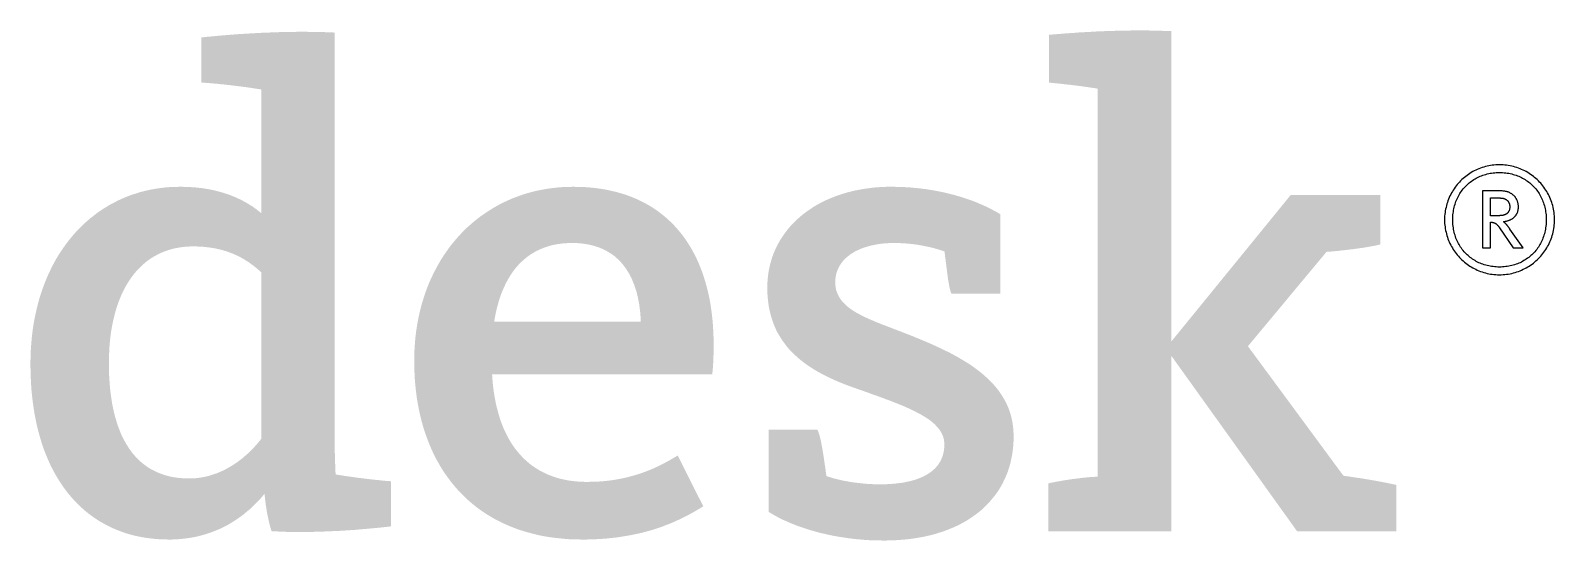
# Model space of a CAD drawing. Header units: metres. Extents: x 30.5 to 59.6, y 76.5 to 81.4.
# Drawn here: x 44.93 to 59.6, y 76.52 to 81.43 of the extents above; entities that cross this region are included whole.
import ezdxf

# ---------------------------------------------------------------- set-up
doc = ezdxf.new("R2010")
doc.units = ezdxf.units.M
doc.header["$LTSCALE"] = 10
doc.header["$MEASUREMENT"] = 0
doc.layers.get('0').update_dxf_attribs({"linetype": 'CONTINUOUS'})
doc.layers.add('C00-00-00-BLACK', color=7, linetype='CONTINUOUS')

# ---------------------------------------------------------------- blocks, each defined once
blk = doc.blocks.new('ADSKLogo')
at = {"linetype": 'Continuous'}
h = blk.add_hatch(color=256, dxfattribs=at)
h.dxf.hatch_style = 1
h.paths.add_polyline_path([(23.872, 0.915), (23.871, 0.948), (23.87, 0.979), (23.866, 1.011), (23.862, 1.041), (23.856, 1.071), (23.85, 1.1), (23.842, 1.129), (23.833, 1.157), (23.823, 1.184), (23.812, 1.21), (23.8, 1.236), (23.787, 1.262), (23.772, 1.287), (23.757, 1.311), (23.741, 1.335), (23.725, 1.358), (23.707, 1.381), (23.688, 1.403), (23.669, 1.424), (23.649, 1.445), (23.628, 1.466), (23.606, 1.486), (23.584, 1.506), (23.561, 1.525), (23.537, 1.544), (23.512, 1.563), (23.488, 1.581), (23.462, 1.599), (23.436, 1.616), (23.409, 1.633), (23.382, 1.649), (23.354, 1.666), (23.326, 1.682), (23.298, 1.697), (23.269, 1.713), (23.24, 1.728), (23.21, 1.742), (23.18, 1.757), (23.15, 1.771), (23.12, 1.785), (23.089, 1.799), (23.058, 1.813), (23.027, 1.826), (22.996, 1.839), (22.965, 1.852), (22.933, 1.865), (22.902, 1.878), (22.87, 1.891), (22.838, 1.903), (22.807, 1.915), (22.785, 1.924), (22.764, 1.932), (22.742, 1.94), (22.721, 1.948), (22.7, 1.956), (22.68, 1.964), (22.659, 1.972), (22.639, 1.98), (22.619, 1.987), (22.599, 1.995), (22.58, 2.003), (22.561, 2.01), (22.542, 2.018), (22.524, 2.026), (22.506, 2.033), (22.488, 2.041), (22.47, 2.049), (22.453, 2.057), (22.437, 2.065), (22.42, 2.073), (22.404, 2.081), (22.389, 2.089), (22.374, 2.097), (22.359, 2.105), (22.345, 2.114), (22.331, 2.122), (22.317, 2.131), (22.304, 2.14), (22.292, 2.149), (22.28, 2.159), (22.268, 2.168), (22.257, 2.178), (22.247, 2.188), (22.237, 2.198), (22.227, 2.208), (22.218, 2.219), (22.21, 2.23), (22.202, 2.241), (22.195, 2.252), (22.188, 2.264), (22.182, 2.276), (22.176, 2.288), (22.171, 2.301), (22.167, 2.314), (22.163, 2.327), (22.16, 2.341), (22.158, 2.355), (22.156, 2.369), (22.155, 2.384), (22.155, 2.399), (22.155, 2.413), (22.156, 2.427), (22.158, 2.441), (22.16, 2.455), (22.162, 2.468), (22.165, 2.481), (22.169, 2.494), (22.173, 2.506), (22.178, 2.518), (22.183, 2.53), (22.189, 2.542), (22.195, 2.554), (22.202, 2.565), (22.209, 2.576), (22.216, 2.586), (22.225, 2.597), (22.233, 2.607), (22.242, 2.617), (22.252, 2.626), (22.262, 2.636), (22.272, 2.645), (22.283, 2.653), (22.294, 2.662), (22.305, 2.67), (22.317, 2.678), (22.33, 2.685), (22.342, 2.693), (22.355, 2.7), (22.369, 2.706), (22.383, 2.713), (22.397, 2.719), (22.411, 2.725), (22.426, 2.73), (22.441, 2.736), (22.457, 2.74), (22.473, 2.745), (22.489, 2.749), (22.505, 2.753), (22.522, 2.757), (22.539, 2.76), (22.556, 2.763), (22.573, 2.766), (22.591, 2.769), (22.609, 2.771), (22.627, 2.773), (22.646, 2.774), (22.664, 2.775), (22.683, 2.776), (22.702, 2.777), (22.721, 2.777), (22.732, 2.777), (22.743, 2.777), (22.753, 2.776), (22.764, 2.776), (22.775, 2.776), (22.785, 2.775), (22.796, 2.775), (22.806, 2.774), (22.817, 2.773), (22.828, 2.773), (22.838, 2.772), (22.849, 2.771), (22.859, 2.77), (22.869, 2.769), (22.88, 2.768), (22.89, 2.767), (22.901, 2.766), (22.911, 2.764), (22.921, 2.763), (22.931, 2.762), (22.941, 2.76), (22.952, 2.759), (22.962, 2.757), (22.972, 2.755), (22.982, 2.754), (22.991, 2.752), (23.001, 2.75), (23.011, 2.748), (23.021, 2.746), (23.03, 2.744), (23.04, 2.742), (23.049, 2.74), (23.059, 2.738), (23.068, 2.736), (23.078, 2.734), (23.087, 2.731), (23.096, 2.729), (23.105, 2.727), (23.114, 2.724), (23.123, 2.722), (23.132, 2.719), (23.14, 2.717), (23.149, 2.714), (23.157, 2.712), (23.166, 2.709), (23.174, 2.706), (23.182, 2.704), (23.191, 2.701), (23.199, 2.698), (23.206, 2.695), (23.208, 2.687), (23.209, 2.679), (23.21, 2.67), (23.211, 2.661), (23.212, 2.652), (23.213, 2.643), (23.215, 2.634), (23.216, 2.625), (23.217, 2.616), (23.218, 2.607), (23.219, 2.597), (23.22, 2.588), (23.221, 2.578), (23.223, 2.568), (23.224, 2.559), (23.225, 2.549), (23.226, 2.54), (23.227, 2.53), (23.229, 2.52), (23.23, 2.511), (23.231, 2.501), (23.232, 2.492), (23.233, 2.482), (23.235, 2.473), (23.236, 2.464), (23.237, 2.455), (23.238, 2.446), (23.24, 2.437), (23.241, 2.428), (23.242, 2.419), (23.244, 2.411), (23.245, 2.402), (23.246, 2.394), (23.248, 2.386), (23.249, 2.378), (23.251, 2.37), (23.252, 2.363), (23.254, 2.356), (23.255, 2.349), (23.256, 2.342), (23.258, 2.336), (23.26, 2.329), (23.261, 2.323), (23.263, 2.318), (23.264, 2.312), (23.266, 2.307), (23.268, 2.302), (23.269, 2.298), (23.271, 2.294), (23.273, 2.29), (23.743, 2.29), (23.743, 3.055), (23.734, 3.06), (23.726, 3.065), (23.717, 3.07), (23.707, 3.076), (23.697, 3.081), (23.686, 3.087), (23.675, 3.093), (23.663, 3.1), (23.65, 3.106), (23.637, 3.113), (23.624, 3.119), (23.61, 3.126), (23.595, 3.133), (23.58, 3.14), (23.564, 3.147), (23.548, 3.153), (23.531, 3.161), (23.514, 3.168), (23.496, 3.175), (23.478, 3.182), (23.459, 3.189), (23.439, 3.196), (23.419, 3.202), (23.399, 3.209), (23.378, 3.216), (23.357, 3.223), (23.335, 3.229), (23.312, 3.236), (23.289, 3.242), (23.266, 3.248), (23.242, 3.254), (23.217, 3.26), (23.192, 3.266), (23.166, 3.271), (23.14, 3.276), (23.114, 3.281), (23.087, 3.286), (23.059, 3.29), (23.031, 3.295), (23.003, 3.298), (22.974, 3.302), (22.944, 3.305), (22.914, 3.308), (22.884, 3.311), (22.853, 3.313), (22.822, 3.315), (22.79, 3.316), (22.757, 3.317), (22.724, 3.318), (22.691, 3.318), (22.65, 3.318), (22.609, 3.316), (22.569, 3.314), (22.529, 3.311), (22.49, 3.306), (22.452, 3.301), (22.414, 3.295), (22.376, 3.288), (22.339, 3.281), (22.303, 3.272), (22.267, 3.263), (22.232, 3.252), (22.197, 3.241), (22.163, 3.229), (22.13, 3.216), (22.098, 3.203), (22.066, 3.189), (22.034, 3.173), (22.004, 3.158), (21.974, 3.141), (21.945, 3.124), (21.917, 3.105), (21.89, 3.087), (21.863, 3.067), (21.837, 3.047), (21.812, 3.026), (21.788, 3.004), (21.765, 2.982), (21.743, 2.959), (21.721, 2.936), (21.701, 2.912), (21.681, 2.887), (21.662, 2.861), (21.644, 2.835), (21.627, 2.809), (21.612, 2.782), (21.597, 2.754), (21.583, 2.726), (21.57, 2.697), (21.558, 2.667), (21.547, 2.637), (21.538, 2.607), (21.529, 2.576), (21.522, 2.545), (21.515, 2.513), (21.51, 2.481), (21.506, 2.448), (21.503, 2.414), (21.501, 2.381), (21.5, 2.347), (21.501, 2.316), (21.502, 2.286), (21.504, 2.257), (21.507, 2.228), (21.51, 2.199), (21.514, 2.172), (21.519, 2.144), (21.525, 2.118), (21.531, 2.092), (21.538, 2.066), (21.546, 2.041), (21.554, 2.017), (21.563, 1.993), (21.573, 1.969), (21.583, 1.946), (21.594, 1.923), (21.606, 1.901), (21.619, 1.88), (21.632, 1.859), (21.645, 1.838), (21.66, 1.818), (21.675, 1.798), (21.69, 1.778), (21.706, 1.759), (21.723, 1.741), (21.74, 1.723), (21.758, 1.705), (21.777, 1.688), (21.796, 1.671), (21.815, 1.654), (21.836, 1.638), (21.856, 1.622), (21.877, 1.607), (21.899, 1.591), (21.922, 1.577), (21.944, 1.562), (21.968, 1.548), (21.991, 1.534), (22.016, 1.521), (22.041, 1.508), (22.066, 1.495), (22.092, 1.482), (22.118, 1.47), (22.144, 1.458), (22.172, 1.446), (22.199, 1.434), (22.227, 1.423), (22.255, 1.412), (22.284, 1.401), (22.314, 1.39), (22.343, 1.38), (22.373, 1.369), (22.402, 1.359), (22.431, 1.349), (22.46, 1.339), (22.488, 1.328), (22.516, 1.318), (22.544, 1.309), (22.571, 1.299), (22.598, 1.289), (22.624, 1.279), (22.65, 1.269), (22.676, 1.26), (22.701, 1.25), (22.726, 1.24), (22.75, 1.231), (22.774, 1.221), (22.798, 1.211), (22.821, 1.202), (22.843, 1.192), (22.865, 1.182), (22.886, 1.172), (22.907, 1.162), (22.927, 1.152), (22.946, 1.142), (22.965, 1.132), (22.984, 1.122), (23.001, 1.111), (23.018, 1.101), (23.035, 1.09), (23.051, 1.08), (23.066, 1.069), (23.08, 1.058), (23.094, 1.046), (23.107, 1.035), (23.119, 1.023), (23.13, 1.011), (23.141, 0.999), (23.151, 0.987), (23.16, 0.975), (23.169, 0.962), (23.176, 0.949), (23.183, 0.936), (23.189, 0.923), (23.194, 0.909), (23.198, 0.895), (23.201, 0.881), (23.203, 0.866), (23.205, 0.852), (23.205, 0.836), (23.205, 0.822), (23.204, 0.808), (23.203, 0.794), (23.201, 0.78), (23.199, 0.766), (23.196, 0.753), (23.193, 0.74), (23.189, 0.727), (23.185, 0.715), (23.18, 0.703), (23.175, 0.691), (23.169, 0.679), (23.163, 0.668), (23.156, 0.657), (23.149, 0.646), (23.141, 0.635), (23.133, 0.625), (23.124, 0.615), (23.115, 0.605), (23.105, 0.596), (23.095, 0.586), (23.084, 0.578), (23.073, 0.569), (23.061, 0.561), (23.049, 0.553), (23.036, 0.545), (23.023, 0.538), (23.009, 0.53), (22.995, 0.524), (22.98, 0.517), (22.965, 0.511), (22.949, 0.505), (22.933, 0.499), (22.916, 0.494), (22.899, 0.489), (22.881, 0.484), (22.863, 0.48), (22.844, 0.476), (22.825, 0.472), (22.805, 0.468), (22.785, 0.465), (22.764, 0.463), (22.743, 0.46), (22.721, 0.458), (22.699, 0.456), (22.676, 0.455), (22.653, 0.453), (22.63, 0.453), (22.605, 0.452), (22.581, 0.452), (22.571, 0.452), (22.56, 0.452), (22.55, 0.452), (22.539, 0.453), (22.529, 0.453), (22.518, 0.453), (22.507, 0.454), (22.496, 0.454), (22.485, 0.455), (22.474, 0.456), (22.464, 0.456), (22.453, 0.457), (22.442, 0.458), (22.431, 0.459), (22.42, 0.46), (22.409, 0.461), (22.397, 0.462), (22.386, 0.464), (22.375, 0.465), (22.364, 0.466), (22.353, 0.468), (22.342, 0.469), (22.331, 0.471), (22.321, 0.472), (22.31, 0.474), (22.299, 0.475), (22.288, 0.477), (22.277, 0.479), (22.267, 0.481), (22.256, 0.483), (22.246, 0.485), (22.235, 0.487), (22.225, 0.489), (22.215, 0.491), (22.205, 0.493), (22.195, 0.496), (22.185, 0.498), (22.175, 0.5), (22.166, 0.503), (22.156, 0.505), (22.147, 0.507), (22.138, 0.51), (22.128, 0.513), (22.12, 0.515), (22.111, 0.518), (22.102, 0.521), (22.094, 0.523), (22.086, 0.526), (22.077, 0.529), (22.07, 0.532), (22.068, 0.541), (22.067, 0.551), (22.066, 0.56), (22.064, 0.57), (22.063, 0.58), (22.062, 0.59), (22.06, 0.6), (22.059, 0.61), (22.057, 0.621), (22.056, 0.631), (22.054, 0.642), (22.053, 0.652), (22.051, 0.663), (22.05, 0.673), (22.048, 0.684), (22.047, 0.695), (22.045, 0.705), (22.043, 0.716), (22.042, 0.727), (22.04, 0.737), (22.038, 0.748), (22.037, 0.758), (22.035, 0.769), (22.033, 0.779), (22.031, 0.789), (22.03, 0.799), (22.028, 0.809), (22.026, 0.819), (22.024, 0.829), (22.022, 0.838), (22.02, 0.848), (22.019, 0.857), (22.017, 0.866), (22.015, 0.875), (22.013, 0.883), (22.011, 0.892), (22.009, 0.9), (22.007, 0.908), (22.005, 0.915), (22.003, 0.923), (22.001, 0.93), (21.999, 0.937), (21.997, 0.943), (21.995, 0.949), (21.993, 0.955), (21.991, 0.96), (21.989, 0.965), (21.987, 0.97), (21.985, 0.974), (21.983, 0.978), (21.514, 0.978), (21.514, 0.186), (21.527, 0.178), (21.54, 0.17), (21.554, 0.162), (21.568, 0.154), (21.582, 0.146), (21.597, 0.138), (21.612, 0.13), (21.628, 0.122), (21.644, 0.114), (21.661, 0.106), (21.678, 0.099), (21.695, 0.091), (21.713, 0.083), (21.731, 0.076), (21.75, 0.068), (21.769, 0.061), (21.788, 0.053), (21.808, 0.046), (21.828, 0.039), (21.849, 0.032), (21.87, 0.025), (21.891, 0.018), (21.913, 0.011), (21.935, 0.005), (21.957, -0.001), (21.98, -0.008), (22.003, -0.014), (22.027, -0.02), (22.051, -0.025), (22.075, -0.031), (22.099, -0.036), (22.124, -0.041), (22.149, -0.046), (22.175, -0.051), (22.201, -0.055), (22.227, -0.059), (22.253, -0.063), (22.28, -0.067), (22.307, -0.07), (22.334, -0.074), (22.362, -0.077), (22.39, -0.079), (22.418, -0.082), (22.447, -0.084), (22.476, -0.086), (22.505, -0.087), (22.534, -0.088), (22.564, -0.089), (22.593, -0.089), (22.624, -0.09), (22.669, -0.089), (22.714, -0.088), (22.758, -0.085), (22.801, -0.082), (22.844, -0.078), (22.886, -0.073), (22.927, -0.067), (22.968, -0.06), (23.008, -0.053), (23.047, -0.044), (23.085, -0.035), (23.122, -0.025), (23.159, -0.013), (23.195, -0.002), (23.23, 0.011), (23.264, 0.025), (23.298, 0.039), (23.33, 0.054), (23.362, 0.07), (23.393, 0.087), (23.423, 0.104), (23.452, 0.123), (23.48, 0.142), (23.508, 0.162), (23.534, 0.182), (23.56, 0.203), (23.584, 0.225), (23.608, 0.248), (23.631, 0.272), (23.652, 0.296), (23.673, 0.321), (23.693, 0.346), (23.712, 0.372), (23.73, 0.399), (23.747, 0.427), (23.763, 0.455), (23.777, 0.484), (23.791, 0.514), (23.804, 0.544), (23.816, 0.574), (23.826, 0.606), (23.836, 0.638), (23.844, 0.67), (23.851, 0.704), (23.858, 0.737), (23.863, 0.772), (23.867, 0.807), (23.87, 0.842), (23.872, 0.878)])
h.paths.add_polyline_path([(17.879, 0.481), (17.869, 0.482), (17.858, 0.483), (17.848, 0.483), (17.837, 0.484), (17.827, 0.485), (17.816, 0.486), (17.805, 0.487), (17.794, 0.488), (17.783, 0.489), (17.772, 0.491), (17.761, 0.492), (17.75, 0.493), (17.739, 0.494), (17.728, 0.495), (17.717, 0.496), (17.706, 0.497), (17.695, 0.499), (17.683, 0.5), (17.672, 0.501), (17.661, 0.503), (17.65, 0.504), (17.639, 0.505), (17.627, 0.507), (17.616, 0.508), (17.605, 0.509), (17.594, 0.511), (17.583, 0.512), (17.572, 0.513), (17.56, 0.515), (17.549, 0.516), (17.538, 0.518), (17.527, 0.519), (17.517, 0.521), (17.506, 0.522), (17.495, 0.524), (17.484, 0.525), (17.474, 0.527), (17.463, 0.528), (17.453, 0.53), (17.442, 0.531), (17.432, 0.533), (17.422, 0.534), (17.412, 0.536), (17.402, 0.538), (17.392, 0.539), (17.382, 0.541), (17.372, 0.542), (17.363, 0.544), (17.354, 0.545), (17.344, 0.547), (17.344, 0.552), (17.344, 0.557), (17.344, 0.562), (17.343, 0.567), (17.343, 0.572), (17.343, 0.577), (17.343, 0.581), (17.342, 0.586), (17.342, 0.591), (17.342, 0.596), (17.342, 0.601), (17.341, 0.607), (17.341, 0.612), (17.341, 0.617), (17.341, 0.622), (17.34, 0.627), (17.34, 0.632), (17.34, 0.637), (17.34, 0.642), (17.34, 0.647), (17.339, 0.652), (17.339, 0.658), (17.339, 0.663), (17.339, 0.668), (17.339, 0.673), (17.338, 0.678), (17.338, 0.684), (17.338, 0.689), (17.338, 0.694), (17.338, 0.7), (17.338, 0.705), (17.337, 0.71), (17.337, 0.716), (17.337, 0.721), (17.337, 0.726), (17.337, 0.732), (17.337, 0.737), (17.337, 0.743), (17.337, 0.748), (17.336, 0.753), (17.336, 0.759), (17.336, 0.764), (17.336, 0.77), (17.336, 0.775), (17.336, 0.781), (17.336, 0.786), (17.336, 0.792), (17.336, 0.798), (17.336, 0.803), (17.336, 0.809), (17.336, 4.804), (17.31, 4.805), (17.285, 4.806), (17.259, 4.807), (17.233, 4.808), (17.206, 4.809), (17.18, 4.809), (17.154, 4.81), (17.127, 4.81), (17.101, 4.81), (17.074, 4.811), (17.048, 4.811), (17.021, 4.811), (16.995, 4.811), (16.968, 4.811), (16.941, 4.81), (16.914, 4.81), (16.888, 4.81), (16.861, 4.809), (16.834, 4.808), (16.807, 4.808), (16.781, 4.807), (16.754, 4.806), (16.727, 4.805), (16.701, 4.804), (16.674, 4.803), (16.648, 4.802), (16.621, 4.801), (16.595, 4.799), (16.569, 4.798), (16.543, 4.797), (16.517, 4.795), (16.491, 4.794), (16.465, 4.792), (16.439, 4.79), (16.414, 4.789), (16.388, 4.787), (16.363, 4.785), (16.338, 4.783), (16.313, 4.781), (16.288, 4.779), (16.264, 4.777), (16.239, 4.775), (16.215, 4.773), (16.191, 4.771), (16.167, 4.768), (16.144, 4.766), (16.12, 4.764), (16.097, 4.762), (16.074, 4.759), (16.052, 4.757), (16.052, 4.323), (16.063, 4.322), (16.075, 4.321), (16.087, 4.32), (16.099, 4.319), (16.111, 4.318), (16.123, 4.317), (16.135, 4.316), (16.147, 4.315), (16.159, 4.314), (16.171, 4.313), (16.183, 4.312), (16.195, 4.311), (16.207, 4.31), (16.219, 4.309), (16.231, 4.307), (16.243, 4.306), (16.256, 4.305), (16.268, 4.304), (16.28, 4.302), (16.292, 4.301), (16.304, 4.3), (16.316, 4.298), (16.328, 4.297), (16.34, 4.296), (16.352, 4.294), (16.364, 4.293), (16.376, 4.291), (16.388, 4.29), (16.4, 4.288), (16.411, 4.287), (16.423, 4.286), (16.435, 4.284), (16.446, 4.282), (16.458, 4.281), (16.469, 4.279), (16.48, 4.278), (16.491, 4.276), (16.503, 4.275), (16.514, 4.273), (16.525, 4.272), (16.535, 4.27), (16.546, 4.268), (16.557, 4.267), (16.567, 4.265), (16.578, 4.264), (16.588, 4.262), (16.598, 4.26), (16.608, 4.259), (16.618, 4.257), (16.628, 4.255), (16.628, 3.065), (16.62, 3.071), (16.613, 3.077), (16.605, 3.083), (16.596, 3.09), (16.588, 3.096), (16.579, 3.103), (16.57, 3.109), (16.561, 3.116), (16.551, 3.123), (16.541, 3.13), (16.53, 3.136), (16.52, 3.143), (16.509, 3.15), (16.498, 3.157), (16.486, 3.164), (16.474, 3.171), (16.462, 3.177), (16.449, 3.184), (16.436, 3.191), (16.423, 3.197), (16.409, 3.204), (16.395, 3.21), (16.381, 3.217), (16.366, 3.223), (16.351, 3.229), (16.336, 3.235), (16.32, 3.241), (16.304, 3.247), (16.287, 3.252), (16.27, 3.258), (16.253, 3.263), (16.235, 3.268), (16.217, 3.273), (16.198, 3.278), (16.18, 3.282), (16.16, 3.287), (16.14, 3.291), (16.12, 3.295), (16.1, 3.298), (16.079, 3.302), (16.057, 3.305), (16.036, 3.307), (16.013, 3.31), (15.991, 3.312), (15.967, 3.314), (15.944, 3.315), (15.92, 3.317), (15.895, 3.317), (15.87, 3.318), (15.845, 3.318), (15.796, 3.317), (15.747, 3.315), (15.699, 3.311), (15.651, 3.305), (15.604, 3.298), (15.558, 3.29), (15.512, 3.279), (15.467, 3.268), (15.423, 3.254), (15.379, 3.24), (15.336, 3.224), (15.293, 3.206), (15.252, 3.187), (15.211, 3.166), (15.171, 3.145), (15.132, 3.121), (15.093, 3.097), (15.055, 3.071), (15.019, 3.043), (14.983, 3.015), (14.948, 2.985), (14.913, 2.953), (14.88, 2.921), (14.848, 2.887), (14.817, 2.852), (14.786, 2.815), (14.757, 2.778), (14.729, 2.739), (14.702, 2.699), (14.675, 2.658), (14.65, 2.616), (14.626, 2.572), (14.604, 2.528), (14.582, 2.482), (14.561, 2.435), (14.542, 2.387), (14.524, 2.339), (14.507, 2.289), (14.491, 2.238), (14.477, 2.185), (14.464, 2.132), (14.452, 2.078), (14.441, 2.023), (14.432, 1.967), (14.424, 1.91), (14.418, 1.853), (14.413, 1.794), (14.409, 1.734), (14.407, 1.674), (14.406, 1.612), (14.407, 1.548), (14.409, 1.484), (14.412, 1.422), (14.416, 1.361), (14.422, 1.301), (14.429, 1.243), (14.437, 1.185), (14.446, 1.129), (14.457, 1.074), (14.468, 1.02), (14.481, 0.967), (14.495, 0.916), (14.51, 0.865), (14.526, 0.816), (14.543, 0.768), (14.562, 0.722), (14.581, 0.677), (14.601, 0.632), (14.623, 0.59), (14.646, 0.548), (14.669, 0.508), (14.694, 0.469), (14.719, 0.431), (14.746, 0.395), (14.773, 0.359), (14.802, 0.326), (14.831, 0.293), (14.861, 0.262), (14.893, 0.232), (14.925, 0.203), (14.958, 0.176), (14.992, 0.15), (15.027, 0.126), (15.062, 0.102), (15.099, 0.081), (15.136, 0.06), (15.174, 0.041), (15.213, 0.023), (15.253, 0.007), (15.293, -0.008), (15.334, -0.022), (15.376, -0.034), (15.419, -0.045), (15.463, -0.054), (15.507, -0.062), (15.552, -0.068), (15.597, -0.073), (15.643, -0.077), (15.69, -0.079), (15.738, -0.08), (15.763, -0.08), (15.789, -0.079), (15.814, -0.078), (15.839, -0.076), (15.864, -0.074), (15.888, -0.071), (15.912, -0.068), (15.936, -0.065), (15.959, -0.061), (15.982, -0.057), (16.005, -0.052), (16.027, -0.047), (16.049, -0.041), (16.071, -0.035), (16.092, -0.029), (16.113, -0.022), (16.134, -0.015), (16.155, -0.008), (16.175, 0), (16.195, 0.008), (16.214, 0.016), (16.234, 0.025), (16.253, 0.034), (16.271, 0.043), (16.29, 0.053), (16.308, 0.062), (16.326, 0.073), (16.343, 0.083), (16.36, 0.094), (16.377, 0.105), (16.394, 0.116), (16.41, 0.127), (16.427, 0.139), (16.442, 0.15), (16.458, 0.162), (16.473, 0.175), (16.488, 0.187), (16.503, 0.2), (16.518, 0.212), (16.532, 0.225), (16.546, 0.238), (16.56, 0.251), (16.573, 0.265), (16.587, 0.278), (16.6, 0.292), (16.612, 0.305), (16.625, 0.319), (16.637, 0.333), (16.649, 0.347), (16.661, 0.361), (16.661, 0.354), (16.662, 0.347), (16.662, 0.34), (16.663, 0.333), (16.664, 0.325), (16.664, 0.318), (16.665, 0.31), (16.666, 0.303), (16.667, 0.295), (16.668, 0.287), (16.669, 0.279), (16.67, 0.271), (16.671, 0.263), (16.672, 0.255), (16.673, 0.247), (16.674, 0.239), (16.676, 0.231), (16.677, 0.222), (16.678, 0.214), (16.68, 0.206), (16.681, 0.198), (16.682, 0.19), (16.684, 0.182), (16.685, 0.174), (16.687, 0.165), (16.688, 0.157), (16.69, 0.149), (16.691, 0.142), (16.693, 0.134), (16.695, 0.126), (16.696, 0.118), (16.698, 0.111), (16.7, 0.103), (16.701, 0.096), (16.703, 0.089), (16.705, 0.082), (16.706, 0.075), (16.708, 0.068), (16.71, 0.061), (16.711, 0.055), (16.713, 0.048), (16.715, 0.042), (16.717, 0.036), (16.718, 0.03), (16.72, 0.025), (16.722, 0.019), (16.723, 0.014), (16.725, 0.009), (16.727, 0.004), (16.728, 0), (16.752, -0.001), (16.776, -0.002), (16.799, -0.003), (16.823, -0.004), (16.847, -0.005), (16.871, -0.006), (16.894, -0.006), (16.918, -0.006), (16.942, -0.007), (16.966, -0.007), (16.99, -0.007), (17.013, -0.007), (17.037, -0.007), (17.061, -0.007), (17.085, -0.007), (17.109, -0.006), (17.132, -0.006), (17.156, -0.005), (17.18, -0.005), (17.203, -0.004), (17.227, -0.003), (17.25, -0.002), (17.274, -0.001), (17.297, 0), (17.321, 0.001), (17.344, 0.002), (17.367, 0.003), (17.391, 0.004), (17.414, 0.006), (17.437, 0.007), (17.46, 0.009), (17.483, 0.01), (17.506, 0.012), (17.528, 0.013), (17.551, 0.015), (17.574, 0.017), (17.596, 0.019), (17.619, 0.021), (17.641, 0.023), (17.663, 0.025), (17.685, 0.027), (17.707, 0.029), (17.729, 0.031), (17.751, 0.033), (17.773, 0.035), (17.794, 0.037), (17.816, 0.04), (17.837, 0.042), (17.858, 0.044), (17.879, 0.047)])
h.paths.add_polyline_path([(16.628, 2.496), (16.628, 0.89), (16.623, 0.883), (16.617, 0.876), (16.612, 0.869), (16.605, 0.861), (16.599, 0.853), (16.592, 0.845), (16.584, 0.836), (16.577, 0.828), (16.568, 0.818), (16.56, 0.809), (16.551, 0.8), (16.542, 0.79), (16.532, 0.78), (16.522, 0.77), (16.512, 0.76), (16.501, 0.75), (16.49, 0.74), (16.478, 0.73), (16.466, 0.72), (16.454, 0.709), (16.442, 0.699), (16.429, 0.689), (16.415, 0.679), (16.402, 0.669), (16.388, 0.659), (16.373, 0.649), (16.359, 0.64), (16.344, 0.63), (16.328, 0.621), (16.313, 0.612), (16.297, 0.603), (16.28, 0.594), (16.264, 0.586), (16.247, 0.578), (16.229, 0.571), (16.212, 0.563), (16.194, 0.556), (16.175, 0.55), (16.157, 0.544), (16.138, 0.538), (16.119, 0.532), (16.099, 0.528), (16.079, 0.523), (16.059, 0.519), (16.039, 0.516), (16.018, 0.513), (15.997, 0.511), (15.975, 0.51), (15.954, 0.509), (15.932, 0.508), (15.9, 0.509), (15.869, 0.511), (15.839, 0.513), (15.809, 0.517), (15.78, 0.521), (15.752, 0.527), (15.724, 0.534), (15.697, 0.541), (15.671, 0.55), (15.646, 0.56), (15.621, 0.57), (15.597, 0.582), (15.574, 0.594), (15.551, 0.607), (15.529, 0.622), (15.508, 0.637), (15.487, 0.653), (15.467, 0.67), (15.448, 0.688), (15.429, 0.706), (15.411, 0.726), (15.394, 0.746), (15.377, 0.768), (15.361, 0.79), (15.346, 0.813), (15.331, 0.836), (15.317, 0.861), (15.303, 0.886), (15.29, 0.912), (15.278, 0.939), (15.267, 0.966), (15.256, 0.995), (15.245, 1.024), (15.236, 1.053), (15.227, 1.084), (15.218, 1.115), (15.21, 1.147), (15.203, 1.179), (15.196, 1.213), (15.19, 1.246), (15.185, 1.281), (15.18, 1.316), (15.175, 1.352), (15.172, 1.388), (15.169, 1.425), (15.166, 1.463), (15.164, 1.501), (15.163, 1.54), (15.162, 1.579), (15.162, 1.619), (15.162, 1.659), (15.163, 1.699), (15.165, 1.738), (15.167, 1.777), (15.17, 1.815), (15.174, 1.852), (15.178, 1.889), (15.183, 1.925), (15.189, 1.96), (15.196, 1.995), (15.203, 2.03), (15.211, 2.063), (15.219, 2.096), (15.228, 2.128), (15.238, 2.16), (15.248, 2.191), (15.259, 2.221), (15.271, 2.25), (15.283, 2.279), (15.296, 2.307), (15.31, 2.334), (15.324, 2.36), (15.339, 2.386), (15.355, 2.411), (15.371, 2.435), (15.388, 2.458), (15.405, 2.48), (15.423, 2.502), (15.442, 2.522), (15.461, 2.542), (15.481, 2.561), (15.501, 2.579), (15.522, 2.597), (15.544, 2.613), (15.566, 2.628), (15.589, 2.643), (15.613, 2.656), (15.637, 2.669), (15.662, 2.681), (15.687, 2.691), (15.713, 2.701), (15.739, 2.71), (15.766, 2.718), (15.794, 2.725), (15.822, 2.73), (15.851, 2.735), (15.88, 2.739), (15.91, 2.741), (15.941, 2.743), (15.972, 2.744), (15.992, 2.743), (16.012, 2.743), (16.032, 2.742), (16.051, 2.741), (16.07, 2.74), (16.088, 2.738), (16.106, 2.736), (16.124, 2.734), (16.142, 2.731), (16.159, 2.729), (16.176, 2.726), (16.192, 2.723), (16.209, 2.719), (16.225, 2.715), (16.24, 2.712), (16.256, 2.708), (16.271, 2.703), (16.285, 2.699), (16.3, 2.694), (16.314, 2.689), (16.328, 2.684), (16.341, 2.679), (16.355, 2.674), (16.368, 2.668), (16.38, 2.662), (16.393, 2.657), (16.405, 2.651), (16.417, 2.645), (16.429, 2.639), (16.44, 2.632), (16.452, 2.626), (16.463, 2.619), (16.474, 2.613), (16.484, 2.606), (16.495, 2.6), (16.505, 2.593), (16.515, 2.586), (16.525, 2.579), (16.534, 2.572), (16.544, 2.565), (16.553, 2.558), (16.562, 2.551), (16.571, 2.544), (16.579, 2.537), (16.588, 2.53), (16.596, 2.523), (16.604, 2.516), (16.612, 2.509), (16.62, 2.502)], flags=16)
h.paths.add_polyline_path([(27.556, 0.446), (27.545, 0.449), (27.534, 0.451), (27.523, 0.453), (27.512, 0.456), (27.501, 0.458), (27.491, 0.46), (27.48, 0.462), (27.469, 0.465), (27.458, 0.467), (27.448, 0.469), (27.437, 0.471), (27.426, 0.473), (27.415, 0.475), (27.405, 0.477), (27.394, 0.479), (27.383, 0.481), (27.373, 0.483), (27.362, 0.485), (27.352, 0.487), (27.341, 0.489), (27.331, 0.491), (27.32, 0.492), (27.31, 0.494), (27.299, 0.496), (27.289, 0.498), (27.279, 0.499), (27.268, 0.501), (27.258, 0.503), (27.248, 0.504), (27.238, 0.506), (27.228, 0.508), (27.218, 0.509), (27.208, 0.511), (27.198, 0.512), (27.188, 0.514), (27.178, 0.515), (27.168, 0.517), (27.158, 0.518), (27.149, 0.52), (27.139, 0.521), (27.13, 0.523), (27.12, 0.524), (27.111, 0.525), (27.102, 0.527), (27.092, 0.528), (27.083, 0.529), (27.074, 0.531), (27.065, 0.532), (27.056, 0.533), (27.047, 0.535), (26.128, 1.782), (26.884, 2.691), (26.894, 2.692), (26.904, 2.693), (26.914, 2.694), (26.924, 2.694), (26.935, 2.695), (26.945, 2.696), (26.955, 2.697), (26.966, 2.698), (26.977, 2.699), (26.987, 2.7), (26.998, 2.701), (27.009, 2.702), (27.02, 2.704), (27.031, 2.705), (27.042, 2.706), (27.053, 2.707), (27.064, 2.708), (27.076, 2.71), (27.087, 2.711), (27.098, 2.712), (27.109, 2.714), (27.12, 2.715), (27.132, 2.716), (27.143, 2.718), (27.154, 2.719), (27.165, 2.721), (27.176, 2.722), (27.187, 2.724), (27.198, 2.725), (27.209, 2.727), (27.22, 2.729), (27.231, 2.73), (27.241, 2.732), (27.252, 2.733), (27.262, 2.735), (27.273, 2.737), (27.283, 2.739), (27.293, 2.74), (27.303, 2.742), (27.313, 2.744), (27.323, 2.746), (27.332, 2.748), (27.342, 2.749), (27.351, 2.751), (27.36, 2.753), (27.369, 2.755), (27.378, 2.757), (27.386, 2.759), (27.394, 2.761), (27.403, 2.763), (27.403, 3.238), (26.539, 3.238), (25.389, 1.826), (25.389, 4.818), (25.366, 4.819), (25.342, 4.819), (25.318, 4.82), (25.294, 4.821), (25.27, 4.822), (25.246, 4.822), (25.222, 4.823), (25.198, 4.823), (25.174, 4.824), (25.15, 4.824), (25.126, 4.824), (25.102, 4.824), (25.077, 4.824), (25.053, 4.824), (25.029, 4.824), (25.005, 4.824), (24.98, 4.823), (24.956, 4.823), (24.932, 4.823), (24.907, 4.822), (24.883, 4.822), (24.859, 4.821), (24.835, 4.82), (24.811, 4.82), (24.786, 4.819), (24.762, 4.818), (24.738, 4.817), (24.714, 4.816), (24.69, 4.815), (24.667, 4.814), (24.643, 4.813), (24.619, 4.811), (24.596, 4.81), (24.572, 4.809), (24.549, 4.807), (24.525, 4.806), (24.502, 4.805), (24.479, 4.803), (24.456, 4.801), (24.433, 4.8), (24.41, 4.798), (24.388, 4.797), (24.365, 4.795), (24.343, 4.793), (24.321, 4.791), (24.299, 4.789), (24.277, 4.788), (24.255, 4.786), (24.234, 4.784), (24.212, 4.782), (24.212, 4.321), (24.222, 4.321), (24.232, 4.32), (24.242, 4.319), (24.252, 4.318), (24.262, 4.317), (24.272, 4.316), (24.282, 4.315), (24.292, 4.314), (24.302, 4.313), (24.312, 4.312), (24.322, 4.311), (24.331, 4.31), (24.341, 4.309), (24.351, 4.308), (24.361, 4.306), (24.371, 4.305), (24.381, 4.304), (24.391, 4.303), (24.401, 4.302), (24.41, 4.301), (24.42, 4.3), (24.43, 4.299), (24.44, 4.297), (24.449, 4.296), (24.459, 4.295), (24.469, 4.294), (24.478, 4.293), (24.488, 4.292), (24.497, 4.29), (24.506, 4.289), (24.516, 4.288), (24.525, 4.287), (24.534, 4.285), (24.543, 4.284), (24.553, 4.283), (24.562, 4.282), (24.571, 4.28), (24.579, 4.279), (24.588, 4.278), (24.597, 4.277), (24.606, 4.275), (24.614, 4.274), (24.623, 4.273), (24.631, 4.271), (24.639, 4.27), (24.648, 4.269), (24.656, 4.268), (24.664, 4.266), (24.672, 4.265), (24.68, 4.264), (24.68, 0.526), (24.67, 0.526), (24.66, 0.525), (24.651, 0.524), (24.641, 0.524), (24.631, 0.523), (24.621, 0.522), (24.612, 0.521), (24.602, 0.521), (24.592, 0.52), (24.583, 0.519), (24.573, 0.518), (24.563, 0.517), (24.554, 0.516), (24.544, 0.515), (24.534, 0.514), (24.525, 0.513), (24.515, 0.512), (24.505, 0.51), (24.496, 0.509), (24.486, 0.508), (24.476, 0.507), (24.467, 0.506), (24.457, 0.504), (24.448, 0.503), (24.438, 0.502), (24.428, 0.5), (24.419, 0.499), (24.409, 0.498), (24.4, 0.496), (24.39, 0.495), (24.381, 0.493), (24.371, 0.492), (24.362, 0.49), (24.353, 0.489), (24.343, 0.487), (24.334, 0.486), (24.324, 0.484), (24.315, 0.482), (24.306, 0.481), (24.297, 0.479), (24.287, 0.477), (24.278, 0.476), (24.269, 0.474), (24.26, 0.472), (24.251, 0.47), (24.242, 0.469), (24.233, 0.467), (24.223, 0.465), (24.215, 0.463), (24.206, 0.462), (24.206, 0), (25.389, 0), (25.389, 1.692), (26.601, 0), (27.556, 0)])
h.paths.add_polyline_path([(18.851, 1.512), (18.853, 1.476), (18.856, 1.442), (18.859, 1.407), (18.863, 1.373), (18.868, 1.34), (18.873, 1.306), (18.879, 1.274), (18.885, 1.241), (18.892, 1.209), (18.9, 1.178), (18.908, 1.147), (18.917, 1.116), (18.926, 1.087), (18.936, 1.057), (18.947, 1.028), (18.958, 1), (18.97, 0.972), (18.983, 0.945), (18.996, 0.919), (19.01, 0.893), (19.025, 0.867), (19.04, 0.843), (19.056, 0.819), (19.073, 0.795), (19.091, 0.773), (19.109, 0.751), (19.128, 0.73), (19.147, 0.709), (19.167, 0.69), (19.188, 0.671), (19.21, 0.652), (19.232, 0.635), (19.256, 0.619), (19.28, 0.603), (19.304, 0.588), (19.33, 0.574), (19.356, 0.561), (19.383, 0.548), (19.41, 0.537), (19.439, 0.527), (19.468, 0.517), (19.498, 0.508), (19.529, 0.501), (19.56, 0.494), (19.593, 0.488), (19.626, 0.484), (19.66, 0.48), (19.695, 0.477), (19.73, 0.476), (19.767, 0.475), (19.794, 0.476), (19.82, 0.476), (19.846, 0.477), (19.871, 0.478), (19.896, 0.48), (19.921, 0.482), (19.945, 0.484), (19.969, 0.487), (19.993, 0.49), (20.016, 0.493), (20.038, 0.497), (20.061, 0.501), (20.083, 0.505), (20.104, 0.509), (20.125, 0.514), (20.146, 0.518), (20.166, 0.523), (20.186, 0.529), (20.206, 0.534), (20.225, 0.54), (20.244, 0.545), (20.262, 0.551), (20.28, 0.557), (20.298, 0.563), (20.316, 0.57), (20.333, 0.576), (20.349, 0.582), (20.365, 0.589), (20.381, 0.595), (20.397, 0.602), (20.412, 0.609), (20.427, 0.616), (20.442, 0.622), (20.456, 0.629), (20.47, 0.636), (20.483, 0.643), (20.496, 0.649), (20.509, 0.656), (20.522, 0.663), (20.534, 0.669), (20.546, 0.676), (20.557, 0.682), (20.568, 0.688), (20.579, 0.695), (20.59, 0.701), (20.6, 0.707), (20.61, 0.712), (20.62, 0.718), (20.629, 0.724), (20.638, 0.729), (20.884, 0.24), (20.873, 0.233), (20.861, 0.226), (20.849, 0.218), (20.836, 0.211), (20.823, 0.203), (20.81, 0.195), (20.796, 0.188), (20.782, 0.179), (20.767, 0.171), (20.752, 0.163), (20.736, 0.155), (20.72, 0.146), (20.704, 0.138), (20.687, 0.129), (20.669, 0.121), (20.651, 0.112), (20.633, 0.104), (20.614, 0.095), (20.595, 0.087), (20.575, 0.078), (20.555, 0.07), (20.534, 0.062), (20.512, 0.054), (20.491, 0.045), (20.468, 0.037), (20.445, 0.03), (20.422, 0.022), (20.398, 0.014), (20.373, 0.007), (20.348, 0), (20.322, -0.007), (20.296, -0.014), (20.269, -0.02), (20.242, -0.026), (20.214, -0.032), (20.185, -0.038), (20.156, -0.043), (20.126, -0.048), (20.096, -0.053), (20.065, -0.058), (20.033, -0.062), (20.001, -0.065), (19.968, -0.069), (19.935, -0.072), (19.901, -0.074), (19.866, -0.076), (19.83, -0.078), (19.794, -0.079), (19.757, -0.08), (19.72, -0.08), (19.657, -0.079), (19.596, -0.077), (19.535, -0.072), (19.476, -0.066), (19.418, -0.059), (19.361, -0.05), (19.305, -0.039), (19.251, -0.026), (19.198, -0.012), (19.146, 0.003), (19.095, 0.02), (19.045, 0.039), (18.997, 0.059), (18.95, 0.08), (18.904, 0.103), (18.86, 0.127), (18.816, 0.153), (18.774, 0.18), (18.733, 0.208), (18.693, 0.238), (18.655, 0.269), (18.618, 0.301), (18.582, 0.335), (18.547, 0.37), (18.514, 0.406), (18.482, 0.443), (18.451, 0.481), (18.422, 0.521), (18.393, 0.561), (18.366, 0.603), (18.341, 0.646), (18.316, 0.69), (18.293, 0.735), (18.271, 0.781), (18.251, 0.828), (18.232, 0.876), (18.214, 0.925), (18.197, 0.975), (18.182, 1.025), (18.168, 1.077), (18.155, 1.13), (18.144, 1.183), (18.134, 1.237), (18.125, 1.292), (18.118, 1.348), (18.112, 1.405), (18.107, 1.462), (18.104, 1.52), (18.102, 1.579), (18.101, 1.638), (18.102, 1.697), (18.104, 1.756), (18.108, 1.813), (18.113, 1.87), (18.12, 1.926), (18.128, 1.981), (18.138, 2.036), (18.149, 2.089), (18.162, 2.142), (18.175, 2.194), (18.191, 2.244), (18.207, 2.294), (18.225, 2.343), (18.244, 2.391), (18.265, 2.438), (18.287, 2.484), (18.31, 2.529), (18.334, 2.573), (18.359, 2.616), (18.386, 2.658), (18.414, 2.698), (18.442, 2.738), (18.472, 2.776), (18.504, 2.814), (18.536, 2.85), (18.569, 2.885), (18.603, 2.919), (18.639, 2.951), (18.675, 2.982), (18.712, 3.012), (18.75, 3.041), (18.79, 3.068), (18.83, 3.094), (18.871, 3.119), (18.913, 3.143), (18.955, 3.165), (18.999, 3.185), (19.043, 3.205), (19.089, 3.222), (19.135, 3.239), (19.181, 3.254), (19.229, 3.267), (19.277, 3.279), (19.326, 3.289), (19.376, 3.298), (19.426, 3.305), (19.477, 3.311), (19.528, 3.315), (19.58, 3.317), (19.633, 3.318), (19.69, 3.317), (19.745, 3.315), (19.799, 3.311), (19.852, 3.305), (19.904, 3.298), (19.955, 3.289), (20.005, 3.278), (20.054, 3.266), (20.101, 3.253), (20.147, 3.238), (20.192, 3.221), (20.236, 3.203), (20.279, 3.183), (20.32, 3.162), (20.361, 3.139), (20.4, 3.115), (20.438, 3.09), (20.474, 3.062), (20.51, 3.034), (20.544, 3.004), (20.577, 2.973), (20.609, 2.94), (20.639, 2.906), (20.669, 2.871), (20.697, 2.834), (20.723, 2.796), (20.749, 2.756), (20.773, 2.716), (20.796, 2.674), (20.818, 2.63), (20.838, 2.586), (20.857, 2.54), (20.875, 2.493), (20.891, 2.444), (20.906, 2.395), (20.92, 2.344), (20.933, 2.292), (20.944, 2.239), (20.954, 2.184), (20.962, 2.129), (20.969, 2.072), (20.975, 2.014), (20.979, 1.955), (20.982, 1.895), (20.984, 1.834), (20.984, 1.771), (20.983, 1.708), (20.981, 1.644), (20.977, 1.578), (20.971, 1.512)])
h.paths.add_polyline_path([(18.871, 2.02), (20.282, 2.02), (20.281, 2.045), (20.28, 2.069), (20.278, 2.093), (20.276, 2.117), (20.273, 2.14), (20.27, 2.164), (20.267, 2.187), (20.263, 2.21), (20.258, 2.233), (20.254, 2.255), (20.248, 2.278), (20.243, 2.3), (20.237, 2.321), (20.23, 2.342), (20.223, 2.363), (20.215, 2.384), (20.207, 2.404), (20.199, 2.424), (20.19, 2.444), (20.18, 2.463), (20.17, 2.481), (20.159, 2.499), (20.148, 2.517), (20.136, 2.535), (20.124, 2.551), (20.111, 2.568), (20.098, 2.584), (20.084, 2.599), (20.07, 2.614), (20.054, 2.628), (20.039, 2.642), (20.023, 2.655), (20.006, 2.667), (19.988, 2.679), (19.97, 2.69), (19.951, 2.701), (19.932, 2.711), (19.912, 2.72), (19.892, 2.729), (19.87, 2.737), (19.848, 2.744), (19.826, 2.751), (19.803, 2.757), (19.779, 2.762), (19.754, 2.766), (19.729, 2.77), (19.703, 2.773), (19.676, 2.775), (19.649, 2.776), (19.621, 2.777), (19.595, 2.776), (19.57, 2.775), (19.545, 2.774), (19.52, 2.771), (19.496, 2.768), (19.472, 2.764), (19.449, 2.76), (19.427, 2.755), (19.404, 2.749), (19.383, 2.742), (19.361, 2.735), (19.341, 2.727), (19.32, 2.719), (19.3, 2.71), (19.281, 2.701), (19.262, 2.69), (19.243, 2.679), (19.225, 2.668), (19.207, 2.656), (19.19, 2.643), (19.173, 2.63), (19.157, 2.616), (19.141, 2.602), (19.125, 2.587), (19.11, 2.572), (19.095, 2.555), (19.081, 2.539), (19.067, 2.522), (19.054, 2.504), (19.041, 2.486), (19.029, 2.467), (19.017, 2.448), (19.005, 2.428), (18.994, 2.408), (18.983, 2.387), (18.973, 2.366), (18.963, 2.344), (18.953, 2.322), (18.944, 2.299), (18.935, 2.276), (18.927, 2.252), (18.919, 2.228), (18.912, 2.204), (18.905, 2.179), (18.898, 2.153), (18.892, 2.128), (18.886, 2.101), (18.881, 2.075), (18.876, 2.048)], flags=16)
at = {"layer": 'C00-00-00-BLACK'}
for p, q in [((28.564, 3.278), (28.387, 3.278)), ((28.387, 3.278), (28.387, 2.73)), ((28.465, 3.039), (28.465, 3.211)), ((28.465, 3.211), (28.546, 3.211)), ((28.648, 3.124), (28.648, 3.124)), ((28.52, 3.039), (28.465, 3.039)), ((28.465, 2.73), (28.465, 2.976)), ((29, 3.001), (29, 3.001)), ((28.551, 2.923), (28.683, 2.73)), ((28.779, 2.73), (28.651, 2.91)), ((28.387, 2.73), (28.465, 2.73)), ((28.683, 2.73), (28.779, 2.73))]:
    blk.add_line(p, q, dxfattribs=at)
for points in [[(28.549, 3.53), (28.532, 3.53), (28.515, 3.529), (28.497, 3.528), (28.48, 3.526), (28.464, 3.524), (28.447, 3.521), (28.431, 3.517), (28.414, 3.513), (28.398, 3.508), (28.383, 3.503), (28.367, 3.498), (28.352, 3.492), (28.336, 3.486), (28.322, 3.479), (28.307, 3.471), (28.293, 3.464), (28.278, 3.455), (28.265, 3.447), (28.251, 3.438), (28.238, 3.428), (28.225, 3.418), (28.212, 3.408), (28.2, 3.398), (28.188, 3.387), (28.176, 3.375), (28.165, 3.364), (28.154, 3.352), (28.143, 3.339), (28.133, 3.327), (28.123, 3.314), (28.114, 3.3), (28.105, 3.287), (28.096, 3.273), (28.088, 3.259), (28.08, 3.244), (28.073, 3.23), (28.066, 3.215), (28.06, 3.2), (28.054, 3.184), (28.048, 3.168), (28.043, 3.153), (28.039, 3.137), (28.035, 3.12), (28.031, 3.104), (28.028, 3.087), (28.026, 3.07), (28.024, 3.053), (28.022, 3.036), (28.022, 3.019), (28.021, 3.001)], [(29.08, 3.001), (29.079, 3.019), (29.079, 3.036), (29.077, 3.053), (29.075, 3.07), (29.073, 3.087), (29.07, 3.104), (29.066, 3.12), (29.062, 3.137), (29.058, 3.153), (29.053, 3.168), (29.047, 3.184), (29.041, 3.2), (29.035, 3.215), (29.028, 3.23), (29.021, 3.244), (29.013, 3.259), (29.005, 3.273), (28.996, 3.287), (28.987, 3.3), (28.977, 3.314), (28.968, 3.327), (28.957, 3.339), (28.947, 3.352), (28.936, 3.364), (28.924, 3.375), (28.913, 3.387), (28.901, 3.398), (28.888, 3.408), (28.876, 3.418), (28.863, 3.428), (28.849, 3.438), (28.836, 3.447), (28.822, 3.455), (28.808, 3.464), (28.793, 3.471), (28.778, 3.479), (28.763, 3.486), (28.748, 3.492), (28.733, 3.498), (28.717, 3.503), (28.701, 3.508), (28.685, 3.513), (28.669, 3.517), (28.652, 3.521), (28.635, 3.524), (28.618, 3.526), (28.601, 3.528), (28.584, 3.529), (28.567, 3.53), (28.549, 3.53)], [(28.1, 3.001), (28.1, 3.017), (28.101, 3.033), (28.102, 3.048), (28.104, 3.063), (28.106, 3.078), (28.108, 3.093), (28.111, 3.107), (28.114, 3.122), (28.118, 3.136), (28.122, 3.15), (28.127, 3.163), (28.131, 3.177), (28.137, 3.19), (28.142, 3.203), (28.148, 3.216), (28.155, 3.228), (28.162, 3.24), (28.169, 3.252), (28.176, 3.264), (28.184, 3.275), (28.192, 3.286), (28.201, 3.297), (28.21, 3.307), (28.219, 3.317), (28.228, 3.327), (28.238, 3.337), (28.248, 3.346), (28.259, 3.355), (28.269, 3.364), (28.28, 3.372), (28.291, 3.38), (28.303, 3.387), (28.315, 3.394), (28.327, 3.401), (28.339, 3.408), (28.352, 3.414), (28.364, 3.419), (28.377, 3.425), (28.391, 3.429), (28.404, 3.434), (28.418, 3.438), (28.432, 3.442), (28.446, 3.445), (28.46, 3.448), (28.474, 3.45), (28.489, 3.452), (28.504, 3.454), (28.519, 3.455), (28.534, 3.456), (28.549, 3.456)], [(28.549, 3.456), (28.565, 3.456), (28.58, 3.455), (28.595, 3.454), (28.61, 3.452), (28.625, 3.45), (28.639, 3.448), (28.654, 3.445), (28.668, 3.442), (28.682, 3.438), (28.695, 3.434), (28.709, 3.429), (28.722, 3.425), (28.735, 3.419), (28.748, 3.414), (28.761, 3.408), (28.773, 3.401), (28.785, 3.394), (28.797, 3.387), (28.808, 3.38), (28.82, 3.372), (28.831, 3.364), (28.841, 3.355), (28.852, 3.346), (28.862, 3.337), (28.872, 3.327), (28.881, 3.317), (28.89, 3.307), (28.899, 3.297), (28.908, 3.286), (28.916, 3.275), (28.924, 3.264), (28.931, 3.252), (28.938, 3.24), (28.945, 3.228), (28.951, 3.216), (28.957, 3.203), (28.963, 3.19), (28.968, 3.177), (28.973, 3.163), (28.978, 3.15), (28.982, 3.136), (28.986, 3.122), (28.989, 3.107), (28.992, 3.093), (28.994, 3.078), (28.996, 3.063), (28.998, 3.048), (28.999, 3.033), (29, 3.017), (29, 3.001)], [(28.732, 3.124), (28.732, 3.129), (28.732, 3.134), (28.732, 3.138), (28.731, 3.143), (28.731, 3.148), (28.73, 3.153), (28.729, 3.157), (28.728, 3.162), (28.727, 3.167), (28.726, 3.171), (28.724, 3.176), (28.723, 3.18), (28.721, 3.185), (28.719, 3.189), (28.717, 3.193), (28.715, 3.197), (28.713, 3.201), (28.711, 3.205), (28.708, 3.209), (28.705, 3.213), (28.703, 3.217), (28.7, 3.221), (28.697, 3.225), (28.694, 3.228), (28.69, 3.232), (28.687, 3.235), (28.683, 3.238), (28.68, 3.241), (28.676, 3.244), (28.672, 3.247), (28.668, 3.25), (28.663, 3.253), (28.659, 3.255), (28.654, 3.258), (28.65, 3.26), (28.645, 3.262), (28.64, 3.265), (28.635, 3.267), (28.63, 3.268), (28.625, 3.27), (28.619, 3.272), (28.614, 3.273), (28.608, 3.274), (28.602, 3.275), (28.596, 3.276), (28.59, 3.277), (28.584, 3.277), (28.577, 3.278), (28.571, 3.278), (28.564, 3.278)], [(28.648, 3.124), (28.648, 3.119), (28.648, 3.115), (28.648, 3.111), (28.647, 3.106), (28.646, 3.102), (28.646, 3.099), (28.645, 3.095), (28.644, 3.091), (28.642, 3.088), (28.641, 3.085), (28.639, 3.082), (28.638, 3.079), (28.636, 3.076), (28.634, 3.073), (28.632, 3.071), (28.63, 3.068), (28.628, 3.066), (28.626, 3.064), (28.624, 3.062), (28.621, 3.06), (28.619, 3.058), (28.616, 3.056), (28.613, 3.055), (28.61, 3.053), (28.608, 3.052), (28.605, 3.05), (28.602, 3.049), (28.598, 3.048), (28.595, 3.047), (28.592, 3.046), (28.589, 3.045), (28.585, 3.044), (28.582, 3.043), (28.579, 3.043), (28.575, 3.042), (28.572, 3.042), (28.568, 3.041), (28.565, 3.041), (28.561, 3.04), (28.557, 3.04), (28.554, 3.04), (28.55, 3.039), (28.546, 3.039), (28.543, 3.039), (28.539, 3.039), (28.535, 3.039), (28.531, 3.039), (28.528, 3.039), (28.524, 3.039), (28.52, 3.039)], [(28.546, 3.211), (28.551, 3.211), (28.555, 3.211), (28.559, 3.21), (28.563, 3.21), (28.567, 3.21), (28.571, 3.209), (28.575, 3.209), (28.579, 3.208), (28.582, 3.207), (28.586, 3.207), (28.589, 3.206), (28.592, 3.205), (28.595, 3.204), (28.598, 3.203), (28.601, 3.202), (28.604, 3.2), (28.607, 3.199), (28.609, 3.198), (28.612, 3.196), (28.614, 3.195), (28.617, 3.193), (28.619, 3.192), (28.621, 3.19), (28.623, 3.188), (28.625, 3.186), (28.627, 3.185), (28.629, 3.183), (28.631, 3.181), (28.632, 3.179), (28.634, 3.177), (28.635, 3.174), (28.637, 3.172), (28.638, 3.17), (28.639, 3.168), (28.64, 3.165), (28.641, 3.163), (28.642, 3.16), (28.643, 3.158), (28.644, 3.155), (28.645, 3.153), (28.646, 3.15), (28.646, 3.147), (28.647, 3.144), (28.647, 3.142), (28.648, 3.139), (28.648, 3.136), (28.648, 3.133), (28.648, 3.13), (28.648, 3.127), (28.648, 3.124)], [(28.588, 2.982), (28.593, 2.983), (28.598, 2.984), (28.604, 2.985), (28.609, 2.986), (28.614, 2.987), (28.619, 2.988), (28.624, 2.989), (28.628, 2.991), (28.633, 2.992), (28.638, 2.994), (28.642, 2.996), (28.647, 2.997), (28.651, 2.999), (28.655, 3.001), (28.659, 3.003), (28.663, 3.005), (28.667, 3.007), (28.671, 3.01), (28.674, 3.012), (28.678, 3.014), (28.681, 3.017), (28.685, 3.019), (28.688, 3.022), (28.691, 3.025), (28.694, 3.028), (28.697, 3.031), (28.7, 3.034), (28.703, 3.037), (28.705, 3.04), (28.708, 3.043), (28.71, 3.046), (28.712, 3.05), (28.714, 3.053), (28.716, 3.057), (28.718, 3.06), (28.72, 3.064), (28.722, 3.068), (28.723, 3.072), (28.725, 3.076), (28.726, 3.08), (28.727, 3.084), (28.728, 3.088), (28.729, 3.092), (28.73, 3.096), (28.731, 3.101), (28.731, 3.105), (28.732, 3.11), (28.732, 3.114), (28.732, 3.119), (28.732, 3.124)], [(28.021, 3.001), (28.022, 2.984), (28.022, 2.966), (28.024, 2.949), (28.026, 2.932), (28.028, 2.915), (28.031, 2.898), (28.035, 2.882), (28.039, 2.865), (28.043, 2.849), (28.048, 2.833), (28.054, 2.818), (28.06, 2.802), (28.066, 2.787), (28.073, 2.772), (28.08, 2.757), (28.088, 2.743), (28.096, 2.729), (28.105, 2.715), (28.114, 2.701), (28.123, 2.688), (28.133, 2.675), (28.143, 2.662), (28.154, 2.65), (28.165, 2.638), (28.176, 2.626), (28.188, 2.615), (28.2, 2.604), (28.212, 2.593), (28.225, 2.583), (28.238, 2.573), (28.251, 2.564), (28.265, 2.554), (28.278, 2.546), (28.293, 2.538), (28.307, 2.53), (28.322, 2.523), (28.336, 2.516), (28.352, 2.509), (28.367, 2.503), (28.383, 2.498), (28.398, 2.493), (28.414, 2.488), (28.431, 2.484), (28.447, 2.481), (28.464, 2.478), (28.48, 2.475), (28.497, 2.473), (28.515, 2.472), (28.532, 2.471), (28.549, 2.471)], [(28.549, 2.545), (28.534, 2.545), (28.519, 2.546), (28.504, 2.547), (28.489, 2.549), (28.474, 2.551), (28.46, 2.553), (28.446, 2.556), (28.432, 2.559), (28.418, 2.563), (28.404, 2.567), (28.391, 2.572), (28.377, 2.576), (28.364, 2.582), (28.352, 2.587), (28.339, 2.593), (28.327, 2.6), (28.315, 2.607), (28.303, 2.614), (28.291, 2.621), (28.28, 2.629), (28.269, 2.637), (28.259, 2.646), (28.248, 2.655), (28.238, 2.664), (28.228, 2.673), (28.219, 2.683), (28.21, 2.693), (28.201, 2.704), (28.192, 2.715), (28.184, 2.726), (28.176, 2.737), (28.169, 2.749), (28.162, 2.761), (28.155, 2.773), (28.148, 2.785), (28.142, 2.798), (28.137, 2.811), (28.131, 2.824), (28.127, 2.838), (28.122, 2.852), (28.118, 2.866), (28.114, 2.88), (28.111, 2.894), (28.108, 2.909), (28.106, 2.924), (28.104, 2.939), (28.102, 2.954), (28.101, 2.97), (28.1, 2.985), (28.1, 3.001)], [(28.465, 2.976), (28.468, 2.976), (28.47, 2.976), (28.472, 2.976), (28.475, 2.976), (28.477, 2.976), (28.479, 2.976), (28.482, 2.976), (28.484, 2.975), (28.486, 2.975), (28.488, 2.975), (28.49, 2.974), (28.492, 2.974), (28.494, 2.973), (28.495, 2.973), (28.497, 2.972), (28.499, 2.972), (28.501, 2.971), (28.502, 2.971), (28.504, 2.97), (28.506, 2.969), (28.507, 2.968), (28.509, 2.967), (28.51, 2.967), (28.512, 2.966), (28.513, 2.965), (28.515, 2.964), (28.516, 2.962), (28.518, 2.961), (28.519, 2.96), (28.521, 2.959), (28.522, 2.958), (28.524, 2.956), (28.525, 2.955), (28.527, 2.953), (28.528, 2.952), (28.529, 2.95), (28.531, 2.949), (28.532, 2.947), (28.534, 2.945), (28.535, 2.944), (28.537, 2.942), (28.538, 2.94), (28.54, 2.938), (28.541, 2.936), (28.543, 2.934), (28.544, 2.932), (28.546, 2.93), (28.547, 2.927), (28.549, 2.925), (28.551, 2.923)], [(29, 3.001), (29, 2.985), (28.999, 2.97), (28.998, 2.954), (28.996, 2.939), (28.994, 2.924), (28.992, 2.909), (28.989, 2.894), (28.986, 2.88), (28.982, 2.866), (28.978, 2.852), (28.973, 2.838), (28.968, 2.824), (28.963, 2.811), (28.957, 2.798), (28.951, 2.785), (28.945, 2.773), (28.938, 2.761), (28.931, 2.749), (28.924, 2.737), (28.916, 2.726), (28.908, 2.715), (28.899, 2.704), (28.89, 2.693), (28.881, 2.683), (28.872, 2.673), (28.862, 2.664), (28.852, 2.655), (28.841, 2.646), (28.831, 2.637), (28.82, 2.629), (28.808, 2.621), (28.797, 2.614), (28.785, 2.607), (28.773, 2.6), (28.761, 2.593), (28.748, 2.587), (28.735, 2.582), (28.722, 2.576), (28.709, 2.572), (28.695, 2.567), (28.682, 2.563), (28.668, 2.559), (28.654, 2.556), (28.639, 2.553), (28.625, 2.551), (28.61, 2.549), (28.595, 2.547), (28.58, 2.546), (28.565, 2.545), (28.549, 2.545)], [(28.549, 2.471), (28.567, 2.471), (28.584, 2.472), (28.601, 2.473), (28.618, 2.475), (28.635, 2.478), (28.652, 2.481), (28.669, 2.484), (28.685, 2.488), (28.701, 2.493), (28.717, 2.498), (28.733, 2.503), (28.748, 2.509), (28.763, 2.516), (28.778, 2.523), (28.793, 2.53), (28.808, 2.538), (28.822, 2.546), (28.836, 2.554), (28.849, 2.564), (28.863, 2.573), (28.876, 2.583), (28.888, 2.593), (28.901, 2.604), (28.913, 2.615), (28.924, 2.626), (28.936, 2.638), (28.947, 2.65), (28.957, 2.662), (28.968, 2.675), (28.977, 2.688), (28.987, 2.701), (28.996, 2.715), (29.005, 2.729), (29.013, 2.743), (29.021, 2.757), (29.028, 2.772), (29.035, 2.787), (29.041, 2.802), (29.047, 2.818), (29.053, 2.833), (29.058, 2.849), (29.062, 2.865), (29.066, 2.882), (29.07, 2.898), (29.073, 2.915), (29.075, 2.932), (29.077, 2.949), (29.079, 2.966), (29.079, 2.984), (29.08, 3.001)], [(28.651, 2.91), (28.65, 2.912), (28.648, 2.914), (28.647, 2.916), (28.646, 2.918), (28.645, 2.92), (28.643, 2.921), (28.642, 2.923), (28.641, 2.925), (28.64, 2.927), (28.638, 2.928), (28.637, 2.93), (28.636, 2.932), (28.635, 2.933), (28.633, 2.935), (28.632, 2.936), (28.631, 2.938), (28.63, 2.94), (28.628, 2.941), (28.627, 2.943), (28.626, 2.944), (28.625, 2.946), (28.624, 2.947), (28.622, 2.948), (28.621, 2.95), (28.62, 2.951), (28.619, 2.953), (28.617, 2.954), (28.616, 2.955), (28.615, 2.957), (28.614, 2.958), (28.613, 2.959), (28.611, 2.961), (28.61, 2.962), (28.609, 2.963), (28.608, 2.965), (28.606, 2.966), (28.605, 2.967), (28.604, 2.968), (28.602, 2.97), (28.601, 2.971), (28.6, 2.972), (28.599, 2.973), (28.597, 2.974), (28.596, 2.975), (28.595, 2.976), (28.593, 2.978), (28.592, 2.979), (28.591, 2.98), (28.589, 2.981), (28.588, 2.982)]]:
    blk.add_lwpolyline(points, dxfattribs=at)

msp = doc.modelspace()

# ---------------------------------------------------------------- block references
at = {"linetype": 'Continuous'}
msp.add_blockref('ADSKLogo', (30.523, 76.609), dxfattribs=at)

doc.saveas('drawing.dxf')
